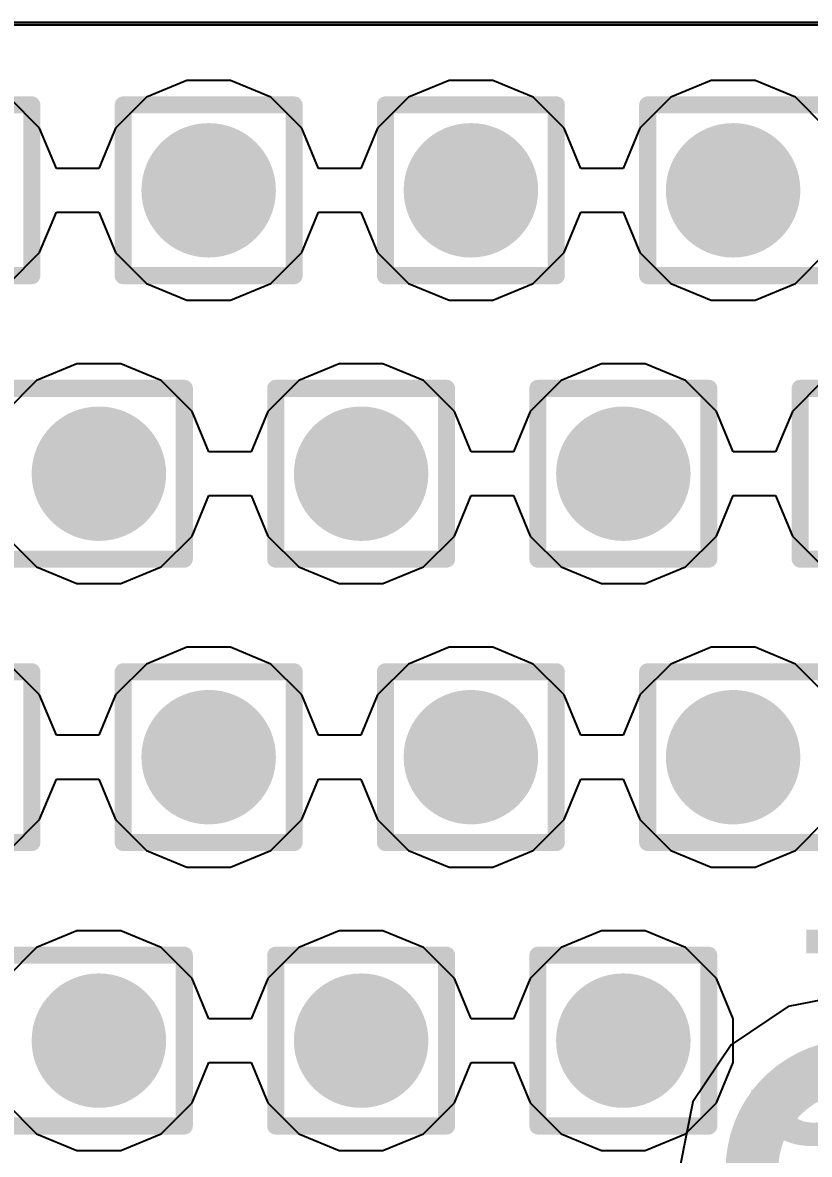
# Model space of a CAD drawing. Header units: inches. Extents: x -12 to 5355, y -7 to 5366.
# Drawn here: x 20.378 to 22.717, y 58.996 to 62.363 of the extents above; entities that cross this region are included whole.
import ezdxf

# ---------------------------------------------------------------- set-up
doc = ezdxf.new("R2010")
doc.units = ezdxf.units.IN
for name, color, linetype in [('BOTTOM LAYER', 5, 'Continuous'), ('Drill Drawing', 1, 'Continuous'), ('GROUND1', 16, 'Continuous'), ('GROUND2', 156, 'Continuous'), ('Multi-Layer', 9, 'Continuous'), ('POWER', 76, 'Continuous'), ('SIGNAL', 90, 'Continuous'), ('TOP LAYER', 1, 'Continuous'), ('Top Overlay', 2, 'Continuous'), ('Via Holes', 16, 'Continuous')]:
    doc.layers.add(name, color=color, linetype=linetype)
doc.styles.add('Arial', font='', dxfattribs={"height": 0.2})
doc.styles.get('Arial').set_extended_font_data('Arial')

# ---------------------------------------------------------------- blocks, each defined once
blk = doc.blocks.new('FR01_S4_210_DF_41')
at = {"layer": 'Multi-Layer'}
blk.add_line((15.3999, -10.4999), (-19.0246, -10.5), dxfattribs=at)

msp = doc.modelspace()

# ---------------------------------------------------------------- hatches: boundary and pattern name
at = {"layer": 'BOTTOM LAYER'}
h = msp.add_hatch(color=5, dxfattribs=at)
edge = h.paths.add_edge_path()
edge.add_arc((20.9309, 61.8642), 0.2, 0, 360)
h = msp.add_hatch(color=5, dxfattribs=at)
edge = h.paths.add_edge_path()
edge.add_arc((21.7107, 61.8642), 0.2, 0, 360)
h = msp.add_hatch(color=5, dxfattribs=at)
edge = h.paths.add_edge_path()
edge.add_arc((22.4904, 61.8642), 0.2, 0, 360)
h = msp.add_hatch(color=5, dxfattribs=at)
edge = h.paths.add_edge_path()
edge.add_arc((20.6045, 61.021), 0.2, 0, 360)
h = msp.add_hatch(color=5, dxfattribs=at)
edge = h.paths.add_edge_path()
edge.add_arc((21.3843, 61.021), 0.2, 0, 360)
h = msp.add_hatch(color=5, dxfattribs=at)
edge = h.paths.add_edge_path()
edge.add_arc((22.164, 61.021), 0.2, 0, 360)
h = msp.add_hatch(color=5, dxfattribs=at)
edge = h.paths.add_edge_path()
edge.add_arc((20.9309, 60.1777), 0.2, 0, 360)
h = msp.add_hatch(color=5, dxfattribs=at)
edge = h.paths.add_edge_path()
edge.add_arc((21.7107, 60.1777), 0.2, 0, 360)
h = msp.add_hatch(color=5, dxfattribs=at)
edge = h.paths.add_edge_path()
edge.add_arc((22.4904, 60.1777), 0.2, 0, 360)
h = msp.add_hatch(color=5, dxfattribs=at)
edge = h.paths.add_edge_path()
edge.add_arc((20.6045, 59.3344), 0.2, 0, 360)
h = msp.add_hatch(color=5, dxfattribs=at)
edge = h.paths.add_edge_path()
edge.add_arc((21.3843, 59.3344), 0.2, 0, 360)
h = msp.add_hatch(color=5, dxfattribs=at)
edge = h.paths.add_edge_path()
edge.add_arc((22.164, 59.3344), 0.2, 0, 360)
at = {"layer": 'GROUND1'}
h = msp.add_hatch(color=16, dxfattribs=at)
edge = h.paths.add_edge_path()
edge.add_arc((20.9309, 61.8642), 0.2, 0, 360)
h = msp.add_hatch(color=16, dxfattribs=at)
edge = h.paths.add_edge_path()
edge.add_arc((21.7107, 61.8642), 0.2, 0, 360)
h = msp.add_hatch(color=16, dxfattribs=at)
edge = h.paths.add_edge_path()
edge.add_arc((22.4904, 61.8642), 0.2, 0, 360)
h = msp.add_hatch(color=16, dxfattribs=at)
edge = h.paths.add_edge_path()
edge.add_arc((20.6045, 61.021), 0.2, 0, 360)
h = msp.add_hatch(color=16, dxfattribs=at)
edge = h.paths.add_edge_path()
edge.add_arc((21.3843, 61.021), 0.2, 0, 360)
h = msp.add_hatch(color=16, dxfattribs=at)
edge = h.paths.add_edge_path()
edge.add_arc((22.164, 61.021), 0.2, 0, 360)
h = msp.add_hatch(color=16, dxfattribs=at)
edge = h.paths.add_edge_path()
edge.add_arc((20.9309, 60.1777), 0.2, 0, 360)
h = msp.add_hatch(color=16, dxfattribs=at)
edge = h.paths.add_edge_path()
edge.add_arc((21.7107, 60.1777), 0.2, 0, 360)
h = msp.add_hatch(color=16, dxfattribs=at)
edge = h.paths.add_edge_path()
edge.add_arc((22.4904, 60.1777), 0.2, 0, 360)
h = msp.add_hatch(color=16, dxfattribs=at)
edge = h.paths.add_edge_path()
edge.add_arc((20.6045, 59.3344), 0.2, 0, 360)
h = msp.add_hatch(color=16, dxfattribs=at)
edge = h.paths.add_edge_path()
edge.add_arc((21.3843, 59.3344), 0.2, 0, 360)
h = msp.add_hatch(color=16, dxfattribs=at)
edge = h.paths.add_edge_path()
edge.add_arc((22.164, 59.3344), 0.2, 0, 360)
at = {"layer": 'GROUND2'}
h = msp.add_hatch(color=156, dxfattribs=at)
edge = h.paths.add_edge_path()
edge.add_arc((20.9309, 61.8642), 0.2, 0, 360)
h = msp.add_hatch(color=156, dxfattribs=at)
edge = h.paths.add_edge_path()
edge.add_arc((21.7107, 61.8642), 0.2, 0, 360)
h = msp.add_hatch(color=156, dxfattribs=at)
edge = h.paths.add_edge_path()
edge.add_arc((22.4904, 61.8642), 0.2, 0, 360)
h = msp.add_hatch(color=156, dxfattribs=at)
edge = h.paths.add_edge_path()
edge.add_arc((20.6045, 61.021), 0.2, 0, 360)
h = msp.add_hatch(color=156, dxfattribs=at)
edge = h.paths.add_edge_path()
edge.add_arc((21.3843, 61.021), 0.2, 0, 360)
h = msp.add_hatch(color=156, dxfattribs=at)
edge = h.paths.add_edge_path()
edge.add_arc((22.164, 61.021), 0.2, 0, 360)
h = msp.add_hatch(color=156, dxfattribs=at)
edge = h.paths.add_edge_path()
edge.add_arc((20.9309, 60.1777), 0.2, 0, 360)
h = msp.add_hatch(color=156, dxfattribs=at)
edge = h.paths.add_edge_path()
edge.add_arc((21.7107, 60.1777), 0.2, 0, 360)
h = msp.add_hatch(color=156, dxfattribs=at)
edge = h.paths.add_edge_path()
edge.add_arc((22.4904, 60.1777), 0.2, 0, 360)
h = msp.add_hatch(color=156, dxfattribs=at)
edge = h.paths.add_edge_path()
edge.add_arc((20.6045, 59.3344), 0.2, 0, 360)
h = msp.add_hatch(color=156, dxfattribs=at)
edge = h.paths.add_edge_path()
edge.add_arc((21.3843, 59.3344), 0.2, 0, 360)
h = msp.add_hatch(color=156, dxfattribs=at)
edge = h.paths.add_edge_path()
edge.add_arc((22.164, 59.3344), 0.2, 0, 360)
at = {"layer": 'POWER'}
h = msp.add_hatch(color=76, dxfattribs=at)
edge = h.paths.add_edge_path()
edge.add_arc((20.9309, 61.8642), 0.2, 0, 360)
h = msp.add_hatch(color=76, dxfattribs=at)
edge = h.paths.add_edge_path()
edge.add_arc((21.7107, 61.8642), 0.2, 0, 360)
h = msp.add_hatch(color=76, dxfattribs=at)
edge = h.paths.add_edge_path()
edge.add_arc((22.4904, 61.8642), 0.2, 0, 360)
h = msp.add_hatch(color=76, dxfattribs=at)
edge = h.paths.add_edge_path()
edge.add_arc((20.6045, 61.021), 0.2, 0, 360)
h = msp.add_hatch(color=76, dxfattribs=at)
edge = h.paths.add_edge_path()
edge.add_arc((21.3843, 61.021), 0.2, 0, 360)
h = msp.add_hatch(color=76, dxfattribs=at)
edge = h.paths.add_edge_path()
edge.add_arc((22.164, 61.021), 0.2, 0, 360)
h = msp.add_hatch(color=76, dxfattribs=at)
edge = h.paths.add_edge_path()
edge.add_arc((20.9309, 60.1777), 0.2, 0, 360)
h = msp.add_hatch(color=76, dxfattribs=at)
edge = h.paths.add_edge_path()
edge.add_arc((21.7107, 60.1777), 0.2, 0, 360)
h = msp.add_hatch(color=76, dxfattribs=at)
edge = h.paths.add_edge_path()
edge.add_arc((22.4904, 60.1777), 0.2, 0, 360)
h = msp.add_hatch(color=76, dxfattribs=at)
edge = h.paths.add_edge_path()
edge.add_arc((20.6045, 59.3344), 0.2, 0, 360)
h = msp.add_hatch(color=76, dxfattribs=at)
edge = h.paths.add_edge_path()
edge.add_arc((21.3843, 59.3344), 0.2, 0, 360)
h = msp.add_hatch(color=76, dxfattribs=at)
edge = h.paths.add_edge_path()
edge.add_arc((22.164, 59.3344), 0.2, 0, 360)
at = {"layer": 'SIGNAL'}
h = msp.add_hatch(color=90, dxfattribs=at)
edge = h.paths.add_edge_path()
edge.add_arc((20.9309, 61.8642), 0.2, 0, 360)
h = msp.add_hatch(color=90, dxfattribs=at)
edge = h.paths.add_edge_path()
edge.add_arc((21.7107, 61.8642), 0.2, 0, 360)
h = msp.add_hatch(color=90, dxfattribs=at)
edge = h.paths.add_edge_path()
edge.add_arc((22.4904, 61.8642), 0.2, 0, 360)
h = msp.add_hatch(color=90, dxfattribs=at)
edge = h.paths.add_edge_path()
edge.add_arc((20.6045, 61.021), 0.2, 0, 360)
h = msp.add_hatch(color=90, dxfattribs=at)
edge = h.paths.add_edge_path()
edge.add_arc((21.3843, 61.021), 0.2, 0, 360)
h = msp.add_hatch(color=90, dxfattribs=at)
edge = h.paths.add_edge_path()
edge.add_arc((22.164, 61.021), 0.2, 0, 360)
h = msp.add_hatch(color=90, dxfattribs=at)
edge = h.paths.add_edge_path()
edge.add_arc((20.9309, 60.1777), 0.2, 0, 360)
h = msp.add_hatch(color=90, dxfattribs=at)
edge = h.paths.add_edge_path()
edge.add_arc((21.7107, 60.1777), 0.2, 0, 360)
h = msp.add_hatch(color=90, dxfattribs=at)
edge = h.paths.add_edge_path()
edge.add_arc((22.4904, 60.1777), 0.2, 0, 360)
h = msp.add_hatch(color=90, dxfattribs=at)
edge = h.paths.add_edge_path()
edge.add_arc((20.6045, 59.3344), 0.2, 0, 360)
h = msp.add_hatch(color=90, dxfattribs=at)
edge = h.paths.add_edge_path()
edge.add_arc((21.3843, 59.3344), 0.2, 0, 360)
h = msp.add_hatch(color=90, dxfattribs=at)
edge = h.paths.add_edge_path()
edge.add_arc((22.164, 59.3344), 0.2, 0, 360)
at = {"layer": 'TOP LAYER'}
h = msp.add_hatch(color=1, dxfattribs=at)
edge = h.paths.add_edge_path()
edge.add_arc((20.9309, 61.8642), 0.2, 0, 360)
h = msp.add_hatch(color=1, dxfattribs=at)
edge = h.paths.add_edge_path()
edge.add_arc((21.7107, 61.8642), 0.2, 0, 360)
h = msp.add_hatch(color=1, dxfattribs=at)
edge = h.paths.add_edge_path()
edge.add_arc((22.4904, 61.8642), 0.2, 0, 360)
h = msp.add_hatch(color=1, dxfattribs=at)
edge = h.paths.add_edge_path()
edge.add_arc((20.6045, 61.021), 0.2, 0, 360)
h = msp.add_hatch(color=1, dxfattribs=at)
edge = h.paths.add_edge_path()
edge.add_arc((21.3843, 61.021), 0.2, 0, 360)
h = msp.add_hatch(color=1, dxfattribs=at)
edge = h.paths.add_edge_path()
edge.add_arc((22.164, 61.021), 0.2, 0, 360)
h = msp.add_hatch(color=1, dxfattribs=at)
edge = h.paths.add_edge_path()
edge.add_arc((20.9309, 60.1777), 0.2, 0, 360)
h = msp.add_hatch(color=1, dxfattribs=at)
edge = h.paths.add_edge_path()
edge.add_arc((21.7107, 60.1777), 0.2, 0, 360)
h = msp.add_hatch(color=1, dxfattribs=at)
edge = h.paths.add_edge_path()
edge.add_arc((22.4904, 60.1777), 0.2, 0, 360)
h = msp.add_hatch(color=1, dxfattribs=at)
edge = h.paths.add_edge_path()
edge.add_arc((20.6045, 59.3344), 0.2, 0, 360)
h = msp.add_hatch(color=1, dxfattribs=at)
edge = h.paths.add_edge_path()
edge.add_arc((21.3843, 59.3344), 0.2, 0, 360)
h = msp.add_hatch(color=1, dxfattribs=at)
edge = h.paths.add_edge_path()
edge.add_arc((22.164, 59.3344), 0.2, 0, 360)
at = {"layer": 'Via Holes'}
h = msp.add_hatch(color=7, dxfattribs=at)
edge = h.paths.add_edge_path()
edge.add_arc((20.9309, 61.8642), 0.1, 0, 360)
h = msp.add_hatch(color=7, dxfattribs=at)
edge = h.paths.add_edge_path()
edge.add_arc((21.7107, 61.8642), 0.1, 0, 360)
h = msp.add_hatch(color=7, dxfattribs=at)
edge = h.paths.add_edge_path()
edge.add_arc((22.4904, 61.8642), 0.1, 0, 360)
h = msp.add_hatch(color=7, dxfattribs=at)
edge = h.paths.add_edge_path()
edge.add_arc((20.6045, 61.021), 0.1, 0, 360)
h = msp.add_hatch(color=7, dxfattribs=at)
edge = h.paths.add_edge_path()
edge.add_arc((21.3843, 61.021), 0.1, 0, 360)
h = msp.add_hatch(color=7, dxfattribs=at)
edge = h.paths.add_edge_path()
edge.add_arc((22.164, 61.021), 0.1, 0, 360)
h = msp.add_hatch(color=7, dxfattribs=at)
edge = h.paths.add_edge_path()
edge.add_arc((20.9309, 60.1777), 0.1, 0, 360)
h = msp.add_hatch(color=7, dxfattribs=at)
edge = h.paths.add_edge_path()
edge.add_arc((21.7107, 60.1777), 0.1, 0, 360)
h = msp.add_hatch(color=7, dxfattribs=at)
edge = h.paths.add_edge_path()
edge.add_arc((22.4904, 60.1777), 0.1, 0, 360)
h = msp.add_hatch(color=7, dxfattribs=at)
edge = h.paths.add_edge_path()
edge.add_arc((20.6045, 59.3344), 0.1, 0, 360)
h = msp.add_hatch(color=7, dxfattribs=at)
edge = h.paths.add_edge_path()
edge.add_arc((21.3843, 59.3344), 0.1, 0, 360)
h = msp.add_hatch(color=7, dxfattribs=at)
edge = h.paths.add_edge_path()
edge.add_arc((22.164, 59.3344), 0.1, 0, 360)

# ---------------------------------------------------------------- linework, layer by layer
at = {"layer": 'BOTTOM LAYER'}
msp.add_line((0.259, 62.357), (34.8692, 62.357), dxfattribs=at)
at = {"layer": 'Drill Drawing'}
for points in [[(19.8971, 62.1182, 0.0508, 0.0508, 0), (20.4051, 62.1182, 0.0508, 0.0508, 0)], [(20.4051, 61.6102, 0.0508, 0.0508, 0), (20.4051, 62.1182, 0.0508, 0.0508, 0)], [(20.6769, 62.1182, 0.0508, 0.0508, 0), (21.1849, 62.1182, 0.0508, 0.0508, 0)], [(20.6769, 61.6102, 0.0508, 0.0508, 0), (20.6769, 62.1182, 0.0508, 0.0508, 0)], [(21.1849, 61.6102, 0.0508, 0.0508, 0), (21.1849, 62.1182, 0.0508, 0.0508, 0)], [(21.4566, 62.1182, 0.0508, 0.0508, 0), (21.9646, 62.1182, 0.0508, 0.0508, 0)], [(21.4566, 61.6102, 0.0508, 0.0508, 0), (21.4566, 62.1182, 0.0508, 0.0508, 0)], [(21.9646, 61.6102, 0.0508, 0.0508, 0), (21.9646, 62.1182, 0.0508, 0.0508, 0)], [(22.2364, 62.1182, 0.0508, 0.0508, 0), (22.7444, 62.1182, 0.0508, 0.0508, 0)], [(22.2364, 61.6102, 0.0508, 0.0508, 0), (22.2364, 62.1182, 0.0508, 0.0508, 0)], [(19.8971, 61.6102, 0.0508, 0.0508, 0), (20.4051, 61.6102, 0.0508, 0.0508, 0)], [(20.6769, 61.6102, 0.0508, 0.0508, 0), (21.1849, 61.6102, 0.0508, 0.0508, 0)], [(21.4566, 61.6102, 0.0508, 0.0508, 0), (21.9646, 61.6102, 0.0508, 0.0508, 0)], [(22.2364, 61.6102, 0.0508, 0.0508, 0), (22.7444, 61.6102, 0.0508, 0.0508, 0)], [(20.3505, 61.275, 0.0508, 0.0508, 0), (20.8585, 61.275, 0.0508, 0.0508, 0)], [(20.8585, 60.767, 0.0508, 0.0508, 0), (20.8585, 61.275, 0.0508, 0.0508, 0)], [(21.1303, 61.275, 0.0508, 0.0508, 0), (21.6383, 61.275, 0.0508, 0.0508, 0)], [(21.1303, 60.767, 0.0508, 0.0508, 0), (21.1303, 61.275, 0.0508, 0.0508, 0)], [(21.6383, 60.767, 0.0508, 0.0508, 0), (21.6383, 61.275, 0.0508, 0.0508, 0)], [(21.91, 61.275, 0.0508, 0.0508, 0), (22.418, 61.275, 0.0508, 0.0508, 0)], [(21.91, 60.767, 0.0508, 0.0508, 0), (21.91, 61.275, 0.0508, 0.0508, 0)], [(22.418, 60.767, 0.0508, 0.0508, 0), (22.418, 61.275, 0.0508, 0.0508, 0)], [(22.6898, 61.275, 0.0508, 0.0508, 0), (23.1978, 61.275, 0.0508, 0.0508, 0)], [(22.6898, 60.767, 0.0508, 0.0508, 0), (22.6898, 61.275, 0.0508, 0.0508, 0)], [(20.3505, 60.767, 0.0508, 0.0508, 0), (20.8585, 60.767, 0.0508, 0.0508, 0)], [(21.1303, 60.767, 0.0508, 0.0508, 0), (21.6383, 60.767, 0.0508, 0.0508, 0)], [(21.91, 60.767, 0.0508, 0.0508, 0), (22.418, 60.767, 0.0508, 0.0508, 0)], [(22.6898, 60.767, 0.0508, 0.0508, 0), (23.1978, 60.767, 0.0508, 0.0508, 0)], [(19.8971, 60.4317, 0.0508, 0.0508, 0), (20.4051, 60.4317, 0.0508, 0.0508, 0)], [(20.4051, 59.9237, 0.0508, 0.0508, 0), (20.4051, 60.4317, 0.0508, 0.0508, 0)], [(20.6769, 60.4317, 0.0508, 0.0508, 0), (21.1849, 60.4317, 0.0508, 0.0508, 0)], [(20.6769, 59.9237, 0.0508, 0.0508, 0), (20.6769, 60.4317, 0.0508, 0.0508, 0)], [(21.1849, 59.9237, 0.0508, 0.0508, 0), (21.1849, 60.4317, 0.0508, 0.0508, 0)], [(21.4566, 60.4317, 0.0508, 0.0508, 0), (21.9646, 60.4317, 0.0508, 0.0508, 0)], [(21.4566, 59.9237, 0.0508, 0.0508, 0), (21.4566, 60.4317, 0.0508, 0.0508, 0)], [(21.9646, 59.9237, 0.0508, 0.0508, 0), (21.9646, 60.4317, 0.0508, 0.0508, 0)], [(22.2364, 60.4317, 0.0508, 0.0508, 0), (22.7444, 60.4317, 0.0508, 0.0508, 0)], [(22.2364, 59.9237, 0.0508, 0.0508, 0), (22.2364, 60.4317, 0.0508, 0.0508, 0)], [(19.8971, 59.9237, 0.0508, 0.0508, 0), (20.4051, 59.9237, 0.0508, 0.0508, 0)], [(20.6769, 59.9237, 0.0508, 0.0508, 0), (21.1849, 59.9237, 0.0508, 0.0508, 0)], [(21.4566, 59.9237, 0.0508, 0.0508, 0), (21.9646, 59.9237, 0.0508, 0.0508, 0)], [(22.2364, 59.9237, 0.0508, 0.0508, 0), (22.7444, 59.9237, 0.0508, 0.0508, 0)], [(20.3505, 59.5884, 0.0508, 0.0508, 0), (20.8585, 59.5884, 0.0508, 0.0508, 0)], [(20.8585, 59.0804, 0.0508, 0.0508, 0), (20.8585, 59.5884, 0.0508, 0.0508, 0)], [(21.1303, 59.5884, 0.0508, 0.0508, 0), (21.6383, 59.5884, 0.0508, 0.0508, 0)], [(21.1303, 59.0804, 0.0508, 0.0508, 0), (21.1303, 59.5884, 0.0508, 0.0508, 0)], [(21.6383, 59.0804, 0.0508, 0.0508, 0), (21.6383, 59.5884, 0.0508, 0.0508, 0)], [(21.91, 59.5884, 0.0508, 0.0508, 0), (22.418, 59.5884, 0.0508, 0.0508, 0)], [(21.91, 59.0804, 0.0508, 0.0508, 0), (21.91, 59.5884, 0.0508, 0.0508, 0)], [(22.418, 59.0804, 0.0508, 0.0508, 0), (22.418, 59.5884, 0.0508, 0.0508, 0)], [(20.3505, 59.0804, 0.0508, 0.0508, 0), (20.8585, 59.0804, 0.0508, 0.0508, 0)], [(21.1303, 59.0804, 0.0508, 0.0508, 0), (21.6383, 59.0804, 0.0508, 0.0508, 0)], [(21.91, 59.0804, 0.0508, 0.0508, 0), (22.418, 59.0804, 0.0508, 0.0508, 0)]]:
    msp.add_lwpolyline(points, format="xyseb", dxfattribs=at)
for points in [[(20.3924, 62.1182, 0.0254, 0.0254, 1), (20.4178, 62.1182, 0.0254, 0.0254, 1)], [(20.3924, 62.1182, 0.0254, 0.0254, 1), (20.4178, 62.1182, 0.0254, 0.0254, 1)], [(20.6642, 62.1182, 0.0254, 0.0254, 1), (20.6896, 62.1182, 0.0254, 0.0254, 1)], [(20.6642, 62.1182, 0.0254, 0.0254, 1), (20.6896, 62.1182, 0.0254, 0.0254, 1)], [(21.1722, 62.1182, 0.0254, 0.0254, 1), (21.1976, 62.1182, 0.0254, 0.0254, 1)], [(21.1722, 62.1182, 0.0254, 0.0254, 1), (21.1976, 62.1182, 0.0254, 0.0254, 1)], [(21.444, 62.1182, 0.0254, 0.0254, 1), (21.4693, 62.1182, 0.0254, 0.0254, 1)], [(21.444, 62.1182, 0.0254, 0.0254, 1), (21.4693, 62.1182, 0.0254, 0.0254, 1)], [(21.952, 62.1182, 0.0254, 0.0254, 1), (21.9774, 62.1182, 0.0254, 0.0254, 1)], [(21.952, 62.1182, 0.0254, 0.0254, 1), (21.9774, 62.1182, 0.0254, 0.0254, 1)], [(22.2237, 62.1182, 0.0254, 0.0254, 1), (22.2491, 62.1182, 0.0254, 0.0254, 1)], [(22.2237, 62.1182, 0.0254, 0.0254, 1), (22.2491, 62.1182, 0.0254, 0.0254, 1)], [(20.3924, 61.6102, 0.0254, 0.0254, 1), (20.4178, 61.6102, 0.0254, 0.0254, 1)], [(20.3924, 61.6102, 0.0254, 0.0254, 1), (20.4178, 61.6102, 0.0254, 0.0254, 1)], [(20.6642, 61.6102, 0.0254, 0.0254, 1), (20.6896, 61.6102, 0.0254, 0.0254, 1)], [(20.6642, 61.6102, 0.0254, 0.0254, 1), (20.6896, 61.6102, 0.0254, 0.0254, 1)], [(21.1722, 61.6102, 0.0254, 0.0254, 1), (21.1976, 61.6102, 0.0254, 0.0254, 1)], [(21.1722, 61.6102, 0.0254, 0.0254, 1), (21.1976, 61.6102, 0.0254, 0.0254, 1)], [(21.444, 61.6102, 0.0254, 0.0254, 1), (21.4693, 61.6102, 0.0254, 0.0254, 1)], [(21.444, 61.6102, 0.0254, 0.0254, 1), (21.4693, 61.6102, 0.0254, 0.0254, 1)], [(21.952, 61.6102, 0.0254, 0.0254, 1), (21.9774, 61.6102, 0.0254, 0.0254, 1)], [(21.952, 61.6102, 0.0254, 0.0254, 1), (21.9774, 61.6102, 0.0254, 0.0254, 1)], [(22.2237, 61.6102, 0.0254, 0.0254, 1), (22.2491, 61.6102, 0.0254, 0.0254, 1)], [(22.2237, 61.6102, 0.0254, 0.0254, 1), (22.2491, 61.6102, 0.0254, 0.0254, 1)], [(20.8458, 61.275, 0.0254, 0.0254, 1), (20.8712, 61.275, 0.0254, 0.0254, 1)], [(20.8458, 61.275, 0.0254, 0.0254, 1), (20.8712, 61.275, 0.0254, 0.0254, 1)], [(21.1176, 61.275, 0.0254, 0.0254, 1), (21.143, 61.275, 0.0254, 0.0254, 1)], [(21.1176, 61.275, 0.0254, 0.0254, 1), (21.143, 61.275, 0.0254, 0.0254, 1)], [(21.6256, 61.275, 0.0254, 0.0254, 1), (21.651, 61.275, 0.0254, 0.0254, 1)], [(21.6256, 61.275, 0.0254, 0.0254, 1), (21.651, 61.275, 0.0254, 0.0254, 1)], [(21.8973, 61.275, 0.0254, 0.0254, 1), (21.9227, 61.275, 0.0254, 0.0254, 1)], [(21.8973, 61.275, 0.0254, 0.0254, 1), (21.9227, 61.275, 0.0254, 0.0254, 1)], [(22.4053, 61.275, 0.0254, 0.0254, 1), (22.4307, 61.275, 0.0254, 0.0254, 1)], [(22.4053, 61.275, 0.0254, 0.0254, 1), (22.4307, 61.275, 0.0254, 0.0254, 1)], [(22.6771, 61.275, 0.0254, 0.0254, 1), (22.7025, 61.275, 0.0254, 0.0254, 1)], [(22.6771, 61.275, 0.0254, 0.0254, 1), (22.7025, 61.275, 0.0254, 0.0254, 1)], [(20.8458, 60.767, 0.0254, 0.0254, 1), (20.8712, 60.767, 0.0254, 0.0254, 1)], [(20.8458, 60.767, 0.0254, 0.0254, 1), (20.8712, 60.767, 0.0254, 0.0254, 1)], [(21.1176, 60.767, 0.0254, 0.0254, 1), (21.143, 60.767, 0.0254, 0.0254, 1)], [(21.1176, 60.767, 0.0254, 0.0254, 1), (21.143, 60.767, 0.0254, 0.0254, 1)], [(21.6256, 60.767, 0.0254, 0.0254, 1), (21.651, 60.767, 0.0254, 0.0254, 1)], [(21.6256, 60.767, 0.0254, 0.0254, 1), (21.651, 60.767, 0.0254, 0.0254, 1)], [(21.8973, 60.767, 0.0254, 0.0254, 1), (21.9227, 60.767, 0.0254, 0.0254, 1)], [(21.8973, 60.767, 0.0254, 0.0254, 1), (21.9227, 60.767, 0.0254, 0.0254, 1)], [(22.4053, 60.767, 0.0254, 0.0254, 1), (22.4307, 60.767, 0.0254, 0.0254, 1)], [(22.4053, 60.767, 0.0254, 0.0254, 1), (22.4307, 60.767, 0.0254, 0.0254, 1)], [(22.6771, 60.767, 0.0254, 0.0254, 1), (22.7025, 60.767, 0.0254, 0.0254, 1)], [(22.6771, 60.767, 0.0254, 0.0254, 1), (22.7025, 60.767, 0.0254, 0.0254, 1)], [(20.3924, 60.4317, 0.0254, 0.0254, 1), (20.4178, 60.4317, 0.0254, 0.0254, 1)], [(20.3924, 60.4317, 0.0254, 0.0254, 1), (20.4178, 60.4317, 0.0254, 0.0254, 1)], [(20.6642, 60.4317, 0.0254, 0.0254, 1), (20.6896, 60.4317, 0.0254, 0.0254, 1)], [(20.6642, 60.4317, 0.0254, 0.0254, 1), (20.6896, 60.4317, 0.0254, 0.0254, 1)], [(21.1722, 60.4317, 0.0254, 0.0254, 1), (21.1976, 60.4317, 0.0254, 0.0254, 1)], [(21.1722, 60.4317, 0.0254, 0.0254, 1), (21.1976, 60.4317, 0.0254, 0.0254, 1)], [(21.444, 60.4317, 0.0254, 0.0254, 1), (21.4693, 60.4317, 0.0254, 0.0254, 1)], [(21.444, 60.4317, 0.0254, 0.0254, 1), (21.4693, 60.4317, 0.0254, 0.0254, 1)], [(21.952, 60.4317, 0.0254, 0.0254, 1), (21.9774, 60.4317, 0.0254, 0.0254, 1)], [(21.952, 60.4317, 0.0254, 0.0254, 1), (21.9774, 60.4317, 0.0254, 0.0254, 1)], [(22.2237, 60.4317, 0.0254, 0.0254, 1), (22.2491, 60.4317, 0.0254, 0.0254, 1)], [(22.2237, 60.4317, 0.0254, 0.0254, 1), (22.2491, 60.4317, 0.0254, 0.0254, 1)], [(20.3924, 59.9237, 0.0254, 0.0254, 1), (20.4178, 59.9237, 0.0254, 0.0254, 1)], [(20.3924, 59.9237, 0.0254, 0.0254, 1), (20.4178, 59.9237, 0.0254, 0.0254, 1)], [(20.6642, 59.9237, 0.0254, 0.0254, 1), (20.6896, 59.9237, 0.0254, 0.0254, 1)], [(20.6642, 59.9237, 0.0254, 0.0254, 1), (20.6896, 59.9237, 0.0254, 0.0254, 1)], [(21.1722, 59.9237, 0.0254, 0.0254, 1), (21.1976, 59.9237, 0.0254, 0.0254, 1)], [(21.1722, 59.9237, 0.0254, 0.0254, 1), (21.1976, 59.9237, 0.0254, 0.0254, 1)], [(21.444, 59.9237, 0.0254, 0.0254, 1), (21.4693, 59.9237, 0.0254, 0.0254, 1)], [(21.444, 59.9237, 0.0254, 0.0254, 1), (21.4693, 59.9237, 0.0254, 0.0254, 1)], [(21.952, 59.9237, 0.0254, 0.0254, 1), (21.9774, 59.9237, 0.0254, 0.0254, 1)], [(21.952, 59.9237, 0.0254, 0.0254, 1), (21.9774, 59.9237, 0.0254, 0.0254, 1)], [(22.2237, 59.9237, 0.0254, 0.0254, 1), (22.2491, 59.9237, 0.0254, 0.0254, 1)], [(22.2237, 59.9237, 0.0254, 0.0254, 1), (22.2491, 59.9237, 0.0254, 0.0254, 1)], [(20.8458, 59.5884, 0.0254, 0.0254, 1), (20.8712, 59.5884, 0.0254, 0.0254, 1)], [(20.8458, 59.5884, 0.0254, 0.0254, 1), (20.8712, 59.5884, 0.0254, 0.0254, 1)], [(21.1176, 59.5884, 0.0254, 0.0254, 1), (21.143, 59.5884, 0.0254, 0.0254, 1)], [(21.1176, 59.5884, 0.0254, 0.0254, 1), (21.143, 59.5884, 0.0254, 0.0254, 1)], [(21.6256, 59.5884, 0.0254, 0.0254, 1), (21.651, 59.5884, 0.0254, 0.0254, 1)], [(21.6256, 59.5884, 0.0254, 0.0254, 1), (21.651, 59.5884, 0.0254, 0.0254, 1)], [(21.8973, 59.5884, 0.0254, 0.0254, 1), (21.9227, 59.5884, 0.0254, 0.0254, 1)], [(21.8973, 59.5884, 0.0254, 0.0254, 1), (21.9227, 59.5884, 0.0254, 0.0254, 1)], [(22.4053, 59.5884, 0.0254, 0.0254, 1), (22.4307, 59.5884, 0.0254, 0.0254, 1)], [(22.4053, 59.5884, 0.0254, 0.0254, 1), (22.4307, 59.5884, 0.0254, 0.0254, 1)], [(20.8458, 59.0804, 0.0254, 0.0254, 1), (20.8712, 59.0804, 0.0254, 0.0254, 1)], [(20.8458, 59.0804, 0.0254, 0.0254, 1), (20.8712, 59.0804, 0.0254, 0.0254, 1)], [(21.1176, 59.0804, 0.0254, 0.0254, 1), (21.143, 59.0804, 0.0254, 0.0254, 1)], [(21.1176, 59.0804, 0.0254, 0.0254, 1), (21.143, 59.0804, 0.0254, 0.0254, 1)], [(21.6256, 59.0804, 0.0254, 0.0254, 1), (21.651, 59.0804, 0.0254, 0.0254, 1)], [(21.6256, 59.0804, 0.0254, 0.0254, 1), (21.651, 59.0804, 0.0254, 0.0254, 1)], [(21.8973, 59.0804, 0.0254, 0.0254, 1), (21.9227, 59.0804, 0.0254, 0.0254, 1)], [(21.8973, 59.0804, 0.0254, 0.0254, 1), (21.9227, 59.0804, 0.0254, 0.0254, 1)], [(22.4053, 59.0804, 0.0254, 0.0254, 1), (22.4307, 59.0804, 0.0254, 0.0254, 1)], [(22.4053, 59.0804, 0.0254, 0.0254, 1), (22.4307, 59.0804, 0.0254, 0.0254, 1)]]:
    msp.add_lwpolyline(points, format="xyseb", close=True, dxfattribs=at)
at = {"layer": 'GROUND1'}
msp.add_line((0.259, 62.357), (34.8692, 62.357), dxfattribs=at)
at = {"layer": 'GROUND2'}
msp.add_line((0.259, 62.357), (34.8692, 62.357), dxfattribs=at)
at = {"layer": 'POWER'}
for p, q in [((15.367, 62.363), (34.6169, 62.3631)), ((20.8658, 62.1912), (20.7456, 62.1414)), ((20.9959, 62.1912), (20.8658, 62.1912)), ((21.1161, 62.1414), (20.9959, 62.1912)), ((21.6456, 62.1912), (21.5254, 62.1414)), ((21.7757, 62.1912), (21.6456, 62.1912)), ((21.8959, 62.1414), (21.7757, 62.1912)), ((22.4254, 62.1912), (22.3052, 62.1414)), ((22.5555, 62.1912), (22.4254, 62.1912)), ((22.6757, 62.1414), (22.5555, 62.1912)), ((20.4283, 62.0495), (20.3363, 62.1414)), ((20.7456, 62.1414), (20.6537, 62.0495)), ((21.2081, 62.0495), (21.1161, 62.1414)), ((21.5254, 62.1414), (21.4334, 62.0495)), ((21.9879, 62.0495), (21.8959, 62.1414)), ((22.3052, 62.1414), (22.2132, 62.0495)), ((22.7676, 62.0495), (22.6757, 62.1414)), ((20.4781, 61.9293), (20.4283, 62.0495)), ((20.6537, 62.0495), (20.6039, 61.9293)), ((21.2579, 61.9293), (21.2081, 62.0495)), ((21.4334, 62.0495), (21.3837, 61.9293)), ((22.0376, 61.9293), (21.9879, 62.0495)), ((22.2132, 62.0495), (22.1634, 61.9293)), ((20.6039, 61.9293), (20.4781, 61.9293)), ((21.3837, 61.9293), (21.2579, 61.9293)), ((22.1634, 61.9293), (22.0376, 61.9293)), ((20.4283, 61.679), (20.4781, 61.7992)), ((20.4781, 61.7992), (20.6039, 61.7992)), ((20.6039, 61.7992), (20.6537, 61.679)), ((21.2081, 61.679), (21.2579, 61.7992)), ((21.2579, 61.7992), (21.3837, 61.7992)), ((21.3837, 61.7992), (21.4334, 61.679)), ((21.9879, 61.679), (22.0376, 61.7992)), ((22.0376, 61.7992), (22.1634, 61.7992)), ((22.1634, 61.7992), (22.2132, 61.679)), ((20.3363, 61.587), (20.4283, 61.679)), ((20.6537, 61.679), (20.7456, 61.587)), ((21.1161, 61.587), (21.2081, 61.679)), ((21.4334, 61.679), (21.5254, 61.587)), ((21.8959, 61.587), (21.9879, 61.679)), ((22.2132, 61.679), (22.3052, 61.587)), ((22.6757, 61.587), (22.7676, 61.679)), ((20.7456, 61.587), (20.8658, 61.5372)), ((20.9959, 61.5372), (21.1161, 61.587)), ((21.5254, 61.587), (21.6456, 61.5372)), ((21.7757, 61.5372), (21.8959, 61.587)), ((22.3052, 61.587), (22.4254, 61.5372)), ((22.5555, 61.5372), (22.6757, 61.587)), ((20.8658, 61.5372), (20.9959, 61.5372)), ((21.6456, 61.5372), (21.7757, 61.5372)), ((22.4254, 61.5372), (22.5555, 61.5372)), ((20.5394, 61.348), (20.4193, 61.2982)), ((20.6695, 61.348), (20.5394, 61.348)), ((20.7897, 61.2982), (20.6695, 61.348)), ((21.3192, 61.348), (21.199, 61.2982)), ((21.4493, 61.348), (21.3192, 61.348)), ((21.5695, 61.2982), (21.4493, 61.348)), ((22.099, 61.348), (21.9788, 61.2982)), ((22.2291, 61.348), (22.099, 61.348)), ((22.3493, 61.2982), (22.2291, 61.348)), ((20.4193, 61.2982), (20.3273, 61.2062)), ((20.8817, 61.2062), (20.7897, 61.2982)), ((21.199, 61.2982), (21.107, 61.2062)), ((21.6615, 61.2062), (21.5695, 61.2982)), ((21.9788, 61.2982), (21.8868, 61.2062)), ((22.4413, 61.2062), (22.3493, 61.2982)), ((22.7586, 61.2982), (22.6666, 61.2062)), ((20.9315, 61.086), (20.8817, 61.2062)), ((21.107, 61.2062), (21.0573, 61.086)), ((21.7113, 61.086), (21.6615, 61.2062)), ((21.8868, 61.2062), (21.837, 61.086)), ((22.491, 61.086), (22.4413, 61.2062)), ((22.6666, 61.2062), (22.6168, 61.086)), ((21.0573, 61.086), (20.9315, 61.086)), ((21.837, 61.086), (21.7113, 61.086)), ((22.6168, 61.086), (22.491, 61.086)), ((20.8817, 60.8357), (20.9315, 60.9559)), ((20.9315, 60.9559), (21.0573, 60.9559)), ((21.0573, 60.9559), (21.107, 60.8357)), ((21.6615, 60.8357), (21.7113, 60.9559)), ((21.7113, 60.9559), (21.837, 60.9559)), ((21.837, 60.9559), (21.8868, 60.8357)), ((22.4413, 60.8357), (22.491, 60.9559)), ((22.491, 60.9559), (22.6168, 60.9559)), ((22.6168, 60.9559), (22.6666, 60.8357)), ((20.3273, 60.8357), (20.4193, 60.7437)), ((20.7897, 60.7437), (20.8817, 60.8357)), ((21.107, 60.8357), (21.199, 60.7437)), ((21.5695, 60.7437), (21.6615, 60.8357)), ((21.8868, 60.8357), (21.9788, 60.7437)), ((22.3493, 60.7437), (22.4413, 60.8357)), ((22.6666, 60.8357), (22.7586, 60.7437)), ((20.4193, 60.7437), (20.5394, 60.694)), ((20.6695, 60.694), (20.7897, 60.7437)), ((21.199, 60.7437), (21.3192, 60.694)), ((21.4493, 60.694), (21.5695, 60.7437)), ((21.9788, 60.7437), (22.099, 60.694)), ((22.2291, 60.694), (22.3493, 60.7437)), ((20.5394, 60.694), (20.6695, 60.694)), ((21.3192, 60.694), (21.4493, 60.694)), ((22.099, 60.694), (22.2291, 60.694)), ((20.8658, 60.5047), (20.7456, 60.4549)), ((20.9959, 60.5047), (20.8658, 60.5047)), ((21.1161, 60.4549), (20.9959, 60.5047)), ((21.6456, 60.5047), (21.5254, 60.4549)), ((21.7757, 60.5047), (21.6456, 60.5047)), ((21.8959, 60.4549), (21.7757, 60.5047)), ((22.4254, 60.5047), (22.3052, 60.4549)), ((22.5555, 60.5047), (22.4254, 60.5047)), ((22.6757, 60.4549), (22.5555, 60.5047)), ((20.4283, 60.3629), (20.3363, 60.4549)), ((20.7456, 60.4549), (20.6537, 60.3629)), ((21.2081, 60.3629), (21.1161, 60.4549)), ((21.5254, 60.4549), (21.4334, 60.3629)), ((21.9879, 60.3629), (21.8959, 60.4549)), ((22.3052, 60.4549), (22.2132, 60.3629)), ((22.7676, 60.3629), (22.6757, 60.4549)), ((20.4781, 60.2427), (20.4283, 60.3629)), ((20.6537, 60.3629), (20.6039, 60.2427)), ((21.2579, 60.2427), (21.2081, 60.3629)), ((21.4334, 60.3629), (21.3837, 60.2427)), ((22.0376, 60.2427), (21.9879, 60.3629)), ((22.2132, 60.3629), (22.1634, 60.2427)), ((20.6039, 60.2427), (20.4781, 60.2427)), ((21.3837, 60.2427), (21.2579, 60.2427)), ((22.1634, 60.2427), (22.0376, 60.2427)), ((20.4283, 59.9924), (20.4781, 60.1126)), ((20.4781, 60.1126), (20.6039, 60.1126)), ((20.6039, 60.1126), (20.6537, 59.9924)), ((21.2081, 59.9924), (21.2579, 60.1126)), ((21.2579, 60.1126), (21.3837, 60.1126)), ((21.3837, 60.1126), (21.4334, 59.9924)), ((21.9879, 59.9924), (22.0376, 60.1126)), ((22.0376, 60.1126), (22.1634, 60.1126)), ((22.1634, 60.1126), (22.2132, 59.9924)), ((20.3363, 59.9005), (20.4283, 59.9924)), ((20.6537, 59.9924), (20.7456, 59.9005)), ((21.1161, 59.9005), (21.2081, 59.9924)), ((21.4334, 59.9924), (21.5254, 59.9005)), ((21.8959, 59.9005), (21.9879, 59.9924)), ((22.2132, 59.9924), (22.3052, 59.9005)), ((22.6757, 59.9005), (22.7676, 59.9924)), ((20.7456, 59.9005), (20.8658, 59.8507)), ((20.9959, 59.8507), (21.1161, 59.9005)), ((21.5254, 59.9005), (21.6456, 59.8507)), ((21.7757, 59.8507), (21.8959, 59.9005)), ((22.3052, 59.9005), (22.4254, 59.8507)), ((22.5555, 59.8507), (22.6757, 59.9005)), ((20.8658, 59.8507), (20.9959, 59.8507)), ((21.6456, 59.8507), (21.7757, 59.8507)), ((22.4254, 59.8507), (22.5555, 59.8507)), ((20.5394, 59.6614), (20.4193, 59.6116)), ((20.6695, 59.6614), (20.5394, 59.6614)), ((20.7897, 59.6116), (20.6695, 59.6614)), ((21.3192, 59.6614), (21.199, 59.6116)), ((21.4493, 59.6614), (21.3192, 59.6614)), ((21.5695, 59.6116), (21.4493, 59.6614)), ((22.099, 59.6614), (21.9788, 59.6116)), ((22.2291, 59.6614), (22.099, 59.6614)), ((22.3493, 59.6116), (22.2291, 59.6614)), ((20.4193, 59.6116), (20.3273, 59.5196)), ((20.8817, 59.5196), (20.7897, 59.6116)), ((21.199, 59.6116), (21.107, 59.5196)), ((21.6615, 59.5196), (21.5695, 59.6116)), ((21.9788, 59.6116), (21.8868, 59.5196)), ((22.4413, 59.5196), (22.3493, 59.6116)), ((20.9315, 59.3994), (20.8817, 59.5196)), ((21.107, 59.5196), (21.0573, 59.3994)), ((21.7113, 59.3994), (21.6615, 59.5196)), ((21.8868, 59.5196), (21.837, 59.3994)), ((22.491, 59.3994), (22.4413, 59.5196)), ((21.0573, 59.3994), (20.9315, 59.3994)), ((21.837, 59.3994), (21.7113, 59.3994)), ((22.491, 59.2694), (22.491, 59.3994)), ((20.8817, 59.1492), (20.9315, 59.2694)), ((20.9315, 59.2694), (21.0573, 59.2694)), ((21.0573, 59.2694), (21.107, 59.1492)), ((21.6615, 59.1492), (21.7113, 59.2694)), ((21.7113, 59.2694), (21.837, 59.2694)), ((21.837, 59.2694), (21.8868, 59.1492)), ((22.4413, 59.1492), (22.491, 59.2694)), ((20.3273, 59.1492), (20.4193, 59.0572)), ((20.7897, 59.0572), (20.8817, 59.1492)), ((21.107, 59.1492), (21.199, 59.0572)), ((21.5695, 59.0572), (21.6615, 59.1492)), ((21.8868, 59.1492), (21.9788, 59.0572)), ((22.3493, 59.0572), (22.4413, 59.1492)), ((20.4193, 59.0572), (20.5394, 59.0074)), ((20.6695, 59.0074), (20.7897, 59.0572)), ((21.199, 59.0572), (21.3192, 59.0074)), ((21.4493, 59.0074), (21.5695, 59.0572)), ((21.9788, 59.0572), (22.099, 59.0074)), ((22.2291, 59.0074), (22.3493, 59.0572)), ((20.5394, 59.0074), (20.6695, 59.0074)), ((21.3192, 59.0074), (21.4493, 59.0074)), ((22.099, 59.0074), (22.2291, 59.0074))]:
    msp.add_line(p, q, dxfattribs=at)
at = {"layer": 'SIGNAL'}
msp.add_line((0.259, 62.357), (34.8692, 62.357), dxfattribs=at)
at = {"layer": 'TOP LAYER'}
for p, q in [((0.259, 62.357), (33.7309, 62.357)), ((22.8545, 59.4754), (22.6543, 59.4356)), ((22.6543, 59.4356), (22.4845, 59.3222)), ((22.4845, 59.3222), (22.3711, 59.1524)), ((22.3711, 59.1524), (22.3312, 58.9521))]:
    msp.add_line(p, q, dxfattribs=at)
for points in [[(22.5466, 58.9521, 0.1567, 0.1567, -0.414214), (22.8545, 59.26, 0.1567, 0.1567, 0)], [(22.5466, 58.3136, 0.1567, 0.1567, 0), (22.5466, 58.9521, 0.1567, 0.1567, 0)]]:
    msp.add_lwpolyline(points, format="xyseb", dxfattribs=at)
msp.add_lwpolyline([(22.5075, 58.9521, 0.0783, 0.0783, 1), (22.5858, 58.9521, 0.0783, 0.0783, 1)], format="xyseb", close=True, dxfattribs=at)
msp.add_lwpolyline([(22.5075, 58.9521, 0.0783, 0.0783, 1), (22.5858, 58.9521, 0.0783, 0.0783, 1)], format="xyseb", close=True, dxfattribs=at)

# ---------------------------------------------------------------- block references
msp.add_blockref('FR01_S4_210_DF_41', (19.217, 72.863))

# ---------------------------------------------------------------- texts
at = {"layer": 'Top Overlay', "style": 'Arial'}
msp.add_text('J2', height=0.635, dxfattribs=at).set_placement((22.5298, 59.0296))

doc.saveas('drawing.dxf')
